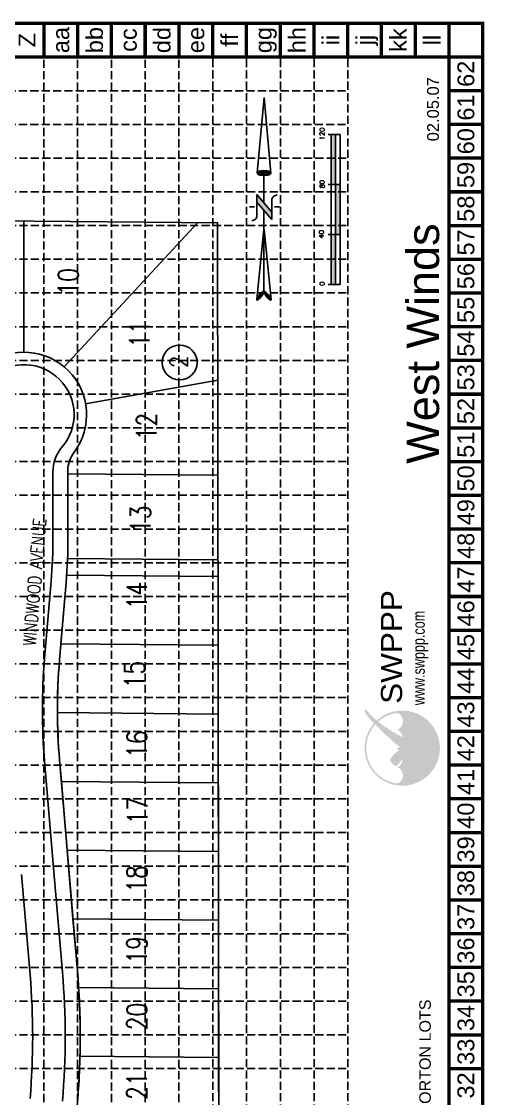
# Model space of a CAD drawing. Extents: x 4918 to 6001, y 3085 to 4816.
# Drawn here: x 5631 to 6001, y 3954 to 4816 of the extents above; entities that cross this region are included whole.
import ezdxf
from ezdxf.enums import TextEntityAlignment as Align

# ---------------------------------------------------------------- set-up
doc = ezdxf.new("R2010")
doc.units = 0
doc.header["$LTSCALE"] = 40
doc.header["$MEASUREMENT"] = 0
for name, pattern in [('HIDDEN', [0.35, 0.25, -0.1]), ('HIDDEN2', [0.175, 0.125, -0.05]), ('PROPERTY', [2.7375, 1.875, -0.1, 0.1875, -0.1, 0.1875, -0.1, 0.1875])]:
    doc.linetypes.add(name, pattern=pattern)
doc.layers.get('0').update_dxf_attribs({"linetype": 'CONTINUOUS'})
for name, color, linetype in [('area', 1, 'CONTINUOUS'), ('base', 5, 'CONTINUOUS'), ('curb-pr-fu', 12, 'CONTINUOUS'), ('grid', 2, 'CONTINUOUS'), ('LEGEND', 7, 'CONTINUOUS'), ('LOGO', 7, 'CONTINUOUS'), ('lots-num-pr-fu', 12, 'CONTINUOUS'), ('lots-pr-blk-num$', 1, 'CONTINUOUS'), ('lots-pr-blk-num-fu', 12, 'CONTINUOUS'), ('lots-pr-fu', 12, 'HIDDEN2'), ('NARROW', 7, 'CONTINUOUS'), ('propline', 5, 'PROPERTY'), ('rw-pr-ut-fu', 12, 'CONTINUOUS'), ('street-name-pr-fu', 12, 'CONTINUOUS'), ('sts-pr-ut-fu', 12, 'CONTINUOUS')]:
    doc.layers.add(name, color=color, linetype=linetype)
doc.styles.add('L120', font='simplex.shx', dxfattribs={"height": 4.8})
doc.styles.add("L200'", font='ARIAL.TTF', dxfattribs={"height": 0.001969})
doc.styles.add('LOGO1', font='Rockeb.TTF', dxfattribs={"height": 25})
doc.styles.add('S100', font='simplex.shx', dxfattribs={"width": 0.8, "height": 5})
doc.styles.add('S240', font='simplex.shx', dxfattribs={"width": 0.8, "height": 10})
doc.styles.get("Standard").update_dxf_attribs({"font": 'ARIAL.TTF'})

# ---------------------------------------------------------------- blocks, each defined once
blk = doc.blocks.new('North Arrow')
at = {"layer": 'NARROW'}
for p, q in [((32.43, 3.06), (32.43, 4.63)), ((0, 0), (22.36, 2)), ((0, 0), (22.33, -2.02)), ((28.77, -2.09), (34.02, 2.32)), ((36.18, 2.33), (30.46, 2.33)), ((36.16, 2.32), (31.04, -2.09)), ((39.1, 0.01), (59.96, 2.11)), ((31.2, -0.05), (21.66, -0.05)), ((21.66, -0.05), (21.66, -0.05)), ((28.77, -2.09), (34.95, -2.09)), ((32.43, -4.26), (32.43, -2.8)), ((57.45, -0.05), (33.41, -0.05)), ((59.83, -2.14), (39.04, -0.01)), ((57.69, -0.03), (57.77, -0.01)), ((57.77, -0.05), (57.69, -0.03))]:
    blk.add_line(p, q, dxfattribs=at)
blk.add_lwpolyline([(22.36, -2.03), (22.59, -1.93, 0.091577), (22.87, -1.44, 0.048306), (23.03, -0.75), (23.07, -0.01), (23.01, 0.82, 0.048306), (22.87, 1.42, 0.091577), (22.59, 1.91), (22.36, 2.01), (22.14, 1.91, 0.091577), (21.86, 1.42, 0.048306), (21.72, 0.82), (21.66, -0.01), (21.72, -0.83, 0.048306), (21.86, -1.44, 0.091577), (22.14, -1.93)], format="xyb", close=True, dxfattribs=at)
for points in [[(57.46, -0.03), (57.44, 0.08, -0.066818), (57.67, 0.47, -0.03073), (58.01, 0.84), (58.52, 1.29), (59.07, 1.7, -0.03073), (59.5, 1.95, -0.066818), (59.93, 2.1), (60.04, 2.06)], [(60.04, 2.06), (60.05, 1.95, -0.066818), (59.82, 1.56, -0.03073), (59.43, 1.14), (58.97, 0.74), (58.42, 0.33, -0.03073), (57.99, 0.08, -0.036692), (57.76, -0.02)], [(57.46, -0.04), (57.44, -0.15, 0.066818), (57.67, -0.54, 0.03073), (58.01, -0.9), (58.52, -1.36), (59.07, -1.77, 0.03073), (59.5, -2.02, 0.066818), (59.93, -2.17), (60.04, -2.13)], [(60.04, -2.13), (60.05, -2.01, 0.066818), (59.82, -1.63, 0.03073), (59.43, -1.2), (58.97, -0.8), (58.42, -0.4, 0.03073), (57.99, -0.15, 0.036692), (57.76, -0.05)]]:
    blk.add_lwpolyline(points, format="xyb", dxfattribs=at)
for centre, start, end in [((30.46, 3.86), 178.8769, 270), ((34.95, -3.62), 358.8769, 90)]:
    blk.add_arc(centre, 1.53, start, end, dxfattribs=at)
for points in [[(23.03, -0.76), (21.67, -0.05), (23.07, -0.05), (21.72, 0.82)], [(23.07, -0.05), (21.72, 0.82), (23.02, 0.75), (21.85, 1.42)], [(23.02, 0.75), (21.85, 1.42), (22.87, 1.44), (22.14, 1.91)], [(22.87, 1.44), (22.14, 1.91), (22.59, 1.91), (22.36, 2)], [(31.05, -2.09), (36.15, 2.36), (28.75, -2.06), (34.01, 2.36)], [(57.44, 0.08), (57.7, -0.01), (57.5, 0.21), (57.77, -0.01)], [(57.45, -0.04), (57.69, -0.02), (57.44, 0.08), (57.7, -0.01)], [(57.5, 0.21), (57.77, -0.01), (57.6, 0.39), (57.94, 0.06)], [(57.6, 0.39), (57.94, 0.06), (57.68, 0.5), (58.07, 0.13)], [(57.68, 0.5), (58.07, 0.13), (57.84, 0.66), (58.29, 0.26)], [(57.84, 0.66), (58.29, 0.26), (58.03, 0.86), (58.52, 0.41)], [(58.03, 0.86), (58.52, 0.41), (58.26, 1.07), (58.73, 0.57)], [(58.26, 1.07), (58.73, 0.57), (58.52, 1.3), (59.05, 0.81)], [(58.52, 1.3), (59.05, 0.81), (58.7, 1.42), (59.26, 0.99)], [(59.26, 1), (58.69, 1.42), (59.45, 1.15), (59, 1.65)], [(59.45, 1.15), (59, 1.65), (59.62, 1.34), (59.28, 1.82)], [(59.62, 1.34), (59.28, 1.82), (59.81, 1.55), (59.49, 1.95)], [(59.81, 1.55), (59.49, 1.95), (59.93, 1.73), (59.69, 2.04)], [(59.93, 1.73), (59.69, 2.04), (60.05, 1.94), (59.93, 2.1)], [(60.05, 1.94), (59.93, 2.1), (60.04, 2.06)], [(22.87, -1.44), (21.72, -0.87), (23.03, -0.76), (21.67, -0.05)], [(22.58, -1.93), (21.86, -1.45), (22.87, -1.44), (21.72, -0.87)], [(22.36, -2.01), (22.14, -1.93), (22.58, -1.93), (21.86, -1.45)], [(57.44, -0.14), (57.69, -0.02), (57.45, -0.04), (57.69, -0.02)], [(57.46, -0.19), (57.7, -0.03), (57.44, -0.14), (57.69, -0.02)], [(57.53, -0.33), (57.76, -0.05), (57.46, -0.19), (57.7, -0.03)], [(57.63, -0.48), (57.9, -0.1), (57.53, -0.33), (57.76, -0.05)], [(57.78, -0.66), (58.09, -0.2), (57.63, -0.48), (57.9, -0.1)], [(57.97, -0.87), (58.34, -0.35), (57.78, -0.66), (58.09, -0.2)], [(58.24, -1.11), (58.61, -0.54), (57.97, -0.87), (58.34, -0.35)], [(58.61, -1.43), (58.93, -0.77), (58.24, -1.11), (58.61, -0.54)], [(58.91, -1.64), (59.2, -1), (58.61, -1.43), (58.93, -0.77)], [(59.12, -1.79), (59.57, -1.36), (58.92, -1.65), (59.2, -1.01)], [(59.35, -1.93), (59.81, -1.62), (59.12, -1.79), (59.57, -1.36)], [(59.54, -1.32), (59.41, -1.18), (59.21, -1.01)], [(59.58, -2.05), (59.93, -1.79), (59.35, -1.93), (59.81, -1.62)], [(59.78, -2.13), (60.05, -2.01), (59.58, -2.05), (59.93, -1.79)], [(59.92, -2.17), (60.04, -2.13), (59.78, -2.13), (60.05, -2.01)]]:
    blk.add_solid(points, dxfattribs=at)
blk = doc.blocks.new('new logo')
at = {"layer": 'LOGO'}
h = blk.add_hatch(color=170, dxfattribs=at)
h.paths.add_polyline_path([(67.4, 44.1), (66.8, 44.7), (66.3, 45.2), (66, 45.8), (65.5, 46.4), (65.1, 47.2), (64.7, 47.9), (64.4, 48.5), (64.2, 49), (63.9, 49.6), (63.7, 50.1), (63.3, 51), (62.9, 52), (62.6, 52.8), (62.4, 53.3), (62.2, 53.7), (62.1, 54.2), (61.9, 54.7), (61.7, 55.2), (61.5, 55.7), (61.3, 56.3), (61, 56.8), (60.8, 57.4), (60.5, 57.9), (60.2, 58.5), (60, 59.1), (59.7, 59.6), (59.3, 60.2), (59, 60.8), (58.7, 61.3), (58.3, 61.9), (58, 62.4), (57.6, 62.9), (57.3, 63.4), (56.9, 63.9), (56.6, 64.3), (56.3, 64.7), (55.9, 65.1), (55.6, 65.5), (55.2, 65.9), (54.9, 66.2), (54, 66.2), (52.9, 66.3), (52, 66.5), (51.5, 66.6), (50.9, 66.8), (50.3, 67), (49.4, 67.4), (48.3, 67.9), (47.3, 68.6), (46.5, 69.3), (45.7, 70), (45, 70.8), (44.4, 71.5), (44, 72.2), (43.6, 72.7), (43.4, 72.9), (43.2, 73.2), (43.1, 73.4), (43, 73.5), (42.8, 73.7), (42.7, 73.7), (42.7, 73.8), (42.6, 73.8), (42.5, 73.7), (42.5, 73.6), (42.4, 73.5), (42.4, 73.4), (42.3, 73.2), (42.2, 72.8), (42, 72.1), (41.7, 71.5), (41.4, 70.9), (41, 70.3), (40.5, 69.8), (40, 69.2), (39.4, 68.7), (38.8, 68.2), (38.1, 67.7), (37.3, 67.3), (36.5, 66.9), (35.7, 66.6), (34.9, 66.3), (34, 66.1), (33, 66), (31.9, 65.9), (30.8, 65.9), (29.6, 65.9), (28.6, 66), (27.6, 66.1), (26.7, 66.4), (25.8, 66.7), (25, 67.1), (24.1, 67.6), (23.2, 68.2), (22.4, 68.9), (21.8, 69.5), (21.4, 69.9), (21, 70.4), (20.6, 70.9), (20.2, 71.5), (19.9, 72.1), (19.5, 72.9), (19.2, 73.8), (18.9, 74.8, -0.595729), (106.3, 106.8), (107, 107.5), (107.5, 108), (108.1, 108.6, 37.93689), (112.3, 104.5), (112.1, 104.2), (111.6, 103.7), (111.1, 103.1), (110.6, 102.5, -0.146449), (123.6, 75), (123.3, 74.5), (123.1, 74), (122.9, 73.5), (122.8, 73.1), (122.5, 72.4), (122.2, 71.7), (121.9, 71.1), (121.5, 70.5), (121.1, 70), (120.7, 69.5), (120.2, 69), (119.6, 68.6), (119, 68.1), (118.4, 67.7), (117.8, 67.4), (117.1, 67), (116.5, 66.7), (115.8, 66.5), (115, 66.3), (114.3, 66.1), (113.5, 66), (112.7, 65.9), (111.9, 65.8), (111.1, 65.8), (110.3, 65.8), (109.4, 65.9), (108.6, 66), (107.7, 66.2), (106.8, 66.4), (105.9, 66.7), (105.1, 67.1), (104.3, 67.5), (103.5, 68), (102.8, 68.6), (102.1, 69.3), (101.4, 70), (100.8, 70.7), (100.2, 71.4), (99.8, 72), (99.5, 72.5), (99.4, 72.8), (99.3, 73), (99.1, 73.2), (99, 73.4), (98.9, 73.5), (98.8, 73.6), (98.7, 73.6), (98.6, 73.6), (98.5, 73.5), (98.4, 73.4), (98.4, 73.3), (98.3, 73.2), (98.2, 73), (98.1, 72.8), (97.8, 72.4), (97.4, 71.8), (96.9, 71.1), (96.4, 70.5), (95.9, 70.1), (95.4, 69.6), (94.8, 69.1), (94.2, 68.6), (93.5, 68.2), (92.8, 67.7), (91.9, 67.3), (91, 66.9), (90.1, 66.6), (89.4, 66.4), (88.6, 66.2), (87.8, 66.1), (87.6, 65.6), (87.4, 65.1), (87.1, 64.4), (86.9, 63.8), (86.6, 63), (86.3, 62.2), (85.9, 61.3), (85.6, 60.4), (85.3, 59.5), (84.9, 58.6), (84.6, 57.7), (84.2, 56.7), (83.9, 55.8), (83.5, 54.9), (83.2, 54), (82.9, 53.2), (82.6, 52.4), (82.3, 51.6), (82.1, 51), (81.9, 50.3), (81.6, 49.8), (81.3, 48.9), (80.9, 48.1), (80.5, 47.3), (80.1, 46.6), (79.6, 45.9), (79.1, 45.4), (78.6, 44.8), (78.1, 44.3), (77.6, 43.9), (77, 43.5), (76.5, 43.1), (75.9, 42.8), (75.3, 42.6), (74.6, 42.3), (73.7, 42.1), (73, 41.9), (72.2, 41.9), (71.6, 42), (70.9, 42.2), (70.1, 42.5), (69.4, 42.8), (68.7, 43.1), (68, 43.5)])
h.paths.add_polyline_path([(71.8, 72), (70.7, 73.9), (70.1, 75.2), (69.7, 74.3), (68.7, 72.6), (67.9, 71.7), (67.9, 71.5), (68.1, 71.2), (68.3, 71), (68.4, 70.8), (68.5, 70.6), (68.7, 70.4), (68.8, 70.2), (68.9, 70.1), (69, 70), (69.1, 69.8), (69.3, 69.7), (69.4, 69.7), (69.5, 69.6), (69.6, 69.5), (69.7, 69.5), (69.8, 69.4), (69.9, 69.4), (70.1, 69.3), (70.2, 69.3), (70.3, 69.2), (70.4, 69.2), (70.5, 69.2), (70.6, 69.2), (70.8, 69.2), (70.9, 69.2), (71, 69.2), (71.1, 69.2), (71.2, 69.2), (71.3, 69.2), (71.4, 69.2), (71.5, 69.2), (71.6, 69.2), (71.7, 69.3), (71.8, 69.3), (71.9, 69.3), (72, 69.4), (72.1, 69.5), (72.2, 69.5), (72.3, 69.6), (72.5, 69.6), (72.6, 69.7), (72.7, 69.8), (72.8, 69.9), (72.9, 70), (73, 70.1), (73.1, 70.2), (73.2, 70.3), (73.3, 70.4), (72.5, 71.1)], flags=17)
blk.add_hatch(color=240, dxfattribs=at).paths.add_polyline_path([(117.7, 117.3), (118.9, 118.2), (119.8, 118.9), (120.6, 119.5), (121.3, 119.9), (121.9, 120.3), (122.4, 120.6), (122.8, 120.9), (123.1, 121.1), (123.4, 121.3), (123.7, 121.4), (124, 121.6), (124.2, 121.7), (124.4, 121.8), (124.6, 121.9), (124.8, 121.9), (125, 122), (125.2, 122.1), (125.4, 122.2), (125.6, 122.2), (125.8, 122.3), (125.9, 122.4), (126.1, 122.4), (126.3, 122.5), (126.4, 122.5), (126.6, 122.6), (126.7, 122.6), (126.8, 122.7), (126.9, 122.7), (127.1, 122.7), (127.2, 122.8), (127.3, 122.8), (127.4, 122.8), (127.5, 122.8), (127.6, 122.8), (127.7, 122.8), (127.8, 122.8), (127.9, 122.8), (128, 122.8), (128.1, 122.8), (128.1, 122.8), (128.2, 122.8), (128.3, 122.8), (128.4, 122.8), (128.4, 122.7), (128.5, 122.7), (128.5, 122.7), (128.6, 122.7), (128.6, 122.6), (128.7, 122.6), (128.7, 122.6), (128.7, 122.5), (128.7, 122.5), (128.8, 122.4), (128.8, 122.4), (128.8, 122.3), (128.8, 122.3), (128.8, 122.2), (128.8, 122.1), (128.8, 122.1), (128.8, 122), (128.8, 121.9), (128.8, 121.8), (128.8, 121.8), (128.8, 121.7), (128.8, 121.6), (128.7, 121.5), (128.7, 121.4), (128.7, 121.3), (128.6, 121.3), (128.6, 121.2), (128.5, 121.1), (128.4, 121), (128.4, 120.8), (128.3, 120.7), (128.2, 120.6), (128.1, 120.4), (128, 120.3), (127.8, 120.1), (127.7, 120), (127.6, 119.8), (127.4, 119.6), (127.3, 119.4), (127.1, 119.2), (126.8, 119), (126.6, 118.8), (126.3, 118.5), (125.9, 118.2), (125.5, 117.9), (125.1, 117.5), (124.6, 117), (124, 116.6), (123.5, 116.1), (122.9, 115.6), (122.3, 115.1), (121.7, 114.5), (121.1, 114), (120.6, 113.5), (120, 113), (119.5, 112.5), (119, 112), (118.5, 111.5), (118, 111), (117.5, 110.5), (117, 109.9), (116.5, 109.4), (116, 108.8), (115.5, 108.3), (115, 107.7), (114.5, 107.1), (114, 106.6), (113.5, 106), (113, 105.4), (112.5, 104.8), (112.1, 104.2), (111.6, 103.7), (111.1, 103.1), (110.6, 102.4), (110.1, 101.8), (109.6, 101.1), (109, 100.4), (108.5, 99.7), (107.9, 98.9), (107.3, 98.1), (106.7, 97.3), (106, 96.4), (105.4, 95.6), (104.8, 94.7), (104.2, 93.9), (103.6, 93.1), (103.1, 92.3), (102.5, 91.5), (102, 90.6), (101.4, 89.8), (100.9, 89), (100.3, 88.2), (99.8, 87.3), (99.2, 86.5), (98.6, 85.6), (98.1, 84.7), (97.5, 83.8), (96.9, 82.9), (96.4, 82), (95.9, 81.1), (95.4, 80.3), (94.9, 79.5), (94.5, 78.7), (94, 78), (93.6, 77.2), (93.2, 76.5), (92.8, 75.8), (92.4, 75), (92, 74.3), (91.6, 73.5), (91.2, 72.8), (90.8, 72), (90.4, 71.3), (90, 70.6), (89.6, 69.9), (89.3, 69.3), (89, 68.7), (88.8, 68.2), (88.5, 67.7), (88.3, 67.3), (88.1, 66.9), (88, 66.5), (87.8, 66.1), (87.6, 65.6), (87.4, 65.1), (87.1, 64.4), (86.9, 63.8), (86.6, 63), (86.3, 62.2), (85.9, 61.3), (85.6, 60.4), (85.3, 59.5), (84.9, 58.6), (84.6, 57.7), (84.2, 56.7), (83.9, 55.8), (83.5, 54.9), (83.2, 54), (82.9, 53.2), (82.6, 52.4), (82.3, 51.6), (82.1, 51), (81.9, 50.3), (81.6, 49.8), (81.4, 49.2), (81.2, 48.7), (81, 48.3), (80.8, 47.9), (80.6, 47.5), (80.4, 47.1), (80.2, 46.7), (80, 46.4), (79.7, 46.1), (79.5, 45.8), (79.2, 45.5), (79, 45.2), (78.7, 44.9), (78.5, 44.7), (78.2, 44.4), (78, 44.2), (77.7, 44), (77.4, 43.8), (77.2, 43.6), (76.9, 43.4), (76.6, 43.2), (76.3, 43), (76, 42.9), (75.7, 42.7), (75.5, 42.6), (75.2, 42.5), (74.9, 42.4), (74.6, 42.3), (74.3, 42.2), (74, 42.1), (73.8, 42.1), (73.5, 42), (73.2, 42), (73, 41.9), (72.7, 41.9), (72.5, 41.9), (72.2, 41.9), (72, 42), (71.8, 42), (71.5, 42.1), (71.3, 42.1), (71.1, 42.2), (70.8, 42.2), (70.6, 42.3), (70.4, 42.4), (70.1, 42.5), (69.9, 42.6), (69.6, 42.7), (69.4, 42.8), (69.2, 42.9), (68.9, 43), (68.7, 43.1), (68.5, 43.2), (68.2, 43.4), (68, 43.6), (67.8, 43.7), (67.6, 43.9), (67.4, 44.1), (67.2, 44.3), (67, 44.5), (66.8, 44.7), (66.6, 44.9), (66.5, 45.1), (66.3, 45.4), (66.1, 45.6), (65.9, 45.9), (65.7, 46.2), (65.4, 46.6), (65.2, 47), (65, 47.4), (64.7, 47.9), (64.4, 48.5), (64.2, 49), (63.9, 49.6), (63.7, 50.1), (63.4, 50.7), (63.2, 51.3), (63, 51.8), (62.8, 52.3), (62.6, 52.8), (62.4, 53.3), (62.2, 53.7), (62.1, 54.2), (61.9, 54.7), (61.7, 55.2), (61.5, 55.7), (61.3, 56.3), (61, 56.8), (60.8, 57.4), (60.5, 57.9), (60.2, 58.5), (60, 59.1), (59.7, 59.6), (59.3, 60.2), (59, 60.8), (58.7, 61.3), (58.3, 61.9), (58, 62.4), (57.6, 62.9), (57.3, 63.4), (56.9, 63.9), (56.6, 64.3), (56.3, 64.7), (55.9, 65.1), (55.6, 65.5), (55.2, 65.9), (54.9, 66.3), (54.5, 66.6), (54.1, 67), (53.7, 67.4), (53.3, 67.8), (52.8, 68.1), (52.4, 68.5), (51.9, 68.9), (51.4, 69.3), (50.9, 69.7), (50.5, 70), (50, 70.4), (49.5, 70.8), (49.1, 71.1), (48.7, 71.5), (48.2, 71.8), (47.8, 72.1), (47.5, 72.4), (47.1, 72.7), (46.8, 72.9), (46.6, 73.1), (46.3, 73.3), (46.1, 73.5), (45.9, 73.6), (45.7, 73.8), (45.6, 73.9), (45.5, 74), (45.3, 74.2), (45.2, 74.3), (45.1, 74.4), (45, 74.6), (45, 74.7), (44.9, 74.8), (44.8, 75), (44.8, 75.1), (44.8, 75.2), (44.7, 75.4), (44.7, 75.5), (44.7, 75.7), (44.7, 75.8), (44.7, 76), (44.7, 76.1), (44.7, 76.3), (44.8, 76.4), (44.8, 76.6), (44.9, 76.7), (44.9, 76.9), (45, 77.1), (45.1, 77.2), (45.2, 77.4), (45.3, 77.6), (45.4, 77.8), (45.6, 78), (45.7, 78.2), (45.9, 78.5), (46.1, 78.7), (46.3, 79), (46.6, 79.3), (46.8, 79.5), (47.1, 79.8), (47.3, 80.1), (47.6, 80.4), (47.9, 80.7), (48.2, 81), (48.5, 81.3), (48.8, 81.6), (49.2, 81.9), (49.5, 82.2), (49.8, 82.5), (50.1, 82.7), (50.4, 83), (50.7, 83.2), (51, 83.4), (51.2, 83.6), (51.5, 83.8), (51.7, 83.9), (51.9, 84.1), (52.1, 84.2), (52.2, 84.3), (52.4, 84.4), (52.5, 84.5), (52.7, 84.5), (52.8, 84.6), (53, 84.6), (53.1, 84.6), (53.2, 84.7), (53.3, 84.7), (53.5, 84.7), (53.6, 84.7), (53.7, 84.7), (53.8, 84.7), (54, 84.7), (54.1, 84.6), (54.2, 84.6), (54.3, 84.5), (54.5, 84.5), (54.6, 84.4), (54.7, 84.4), (54.9, 84.3), (55, 84.2), (55.2, 84.1), (55.3, 84.1), (55.5, 84), (55.7, 83.9), (55.9, 83.7), (56.1, 83.6), (56.4, 83.4), (56.7, 83.2), (57, 83), (57.3, 82.8), (57.7, 82.5), (58, 82.3), (58.4, 82), (58.8, 81.7), (59.2, 81.4), (59.6, 81.1), (60, 80.8), (60.4, 80.5), (60.8, 80.2), (61.2, 79.9), (61.5, 79.6), (61.9, 79.3), (62.3, 78.9), (62.6, 78.6), (63, 78.3), (63.3, 77.9), (63.7, 77.5), (64, 77.2), (64.3, 76.8), (64.6, 76.4), (64.9, 76), (65.2, 75.6), (65.5, 75.2), (65.8, 74.8), (66.1, 74.4), (66.4, 74), (66.7, 73.6), (66.9, 73.2), (67.2, 72.8), (67.4, 72.5), (67.6, 72.1), (67.8, 71.8), (67.9, 71.5), (68.1, 71.2), (68.3, 71), (68.4, 70.8), (68.5, 70.6), (68.7, 70.4), (68.8, 70.2), (68.9, 70.1), (69, 70), (69.1, 69.8), (69.3, 69.7), (69.4, 69.7), (69.5, 69.6), (69.6, 69.5), (69.7, 69.5), (69.8, 69.4), (69.9, 69.4), (70.1, 69.3), (70.2, 69.3), (70.3, 69.2), (70.4, 69.2), (70.5, 69.2), (70.6, 69.2), (70.8, 69.2), (70.9, 69.2), (71, 69.2), (71.1, 69.2), (71.2, 69.2), (71.3, 69.2), (71.4, 69.2), (71.5, 69.2), (71.6, 69.2), (71.7, 69.3), (71.8, 69.3), (71.9, 69.3), (72, 69.4), (72.1, 69.5), (72.2, 69.5), (72.3, 69.6), (72.5, 69.6), (72.6, 69.7), (72.7, 69.8), (72.8, 69.9), (72.9, 70), (73, 70.1), (73.1, 70.2), (73.2, 70.3), (73.3, 70.5), (73.5, 70.6), (73.6, 70.8), (73.7, 70.9), (73.9, 71.1), (74, 71.3), (74.2, 71.5), (74.3, 71.8), (74.5, 72), (74.7, 72.3), (74.9, 72.6), (75.1, 72.8), (75.3, 73.1), (75.6, 73.5), (75.8, 73.8), (76.1, 74.1), (76.4, 74.5), (76.7, 74.9), (77, 75.3), (77.3, 75.7), (77.7, 76.1), (78, 76.5), (78.4, 77), (78.8, 77.4), (79.2, 77.9), (79.6, 78.4), (80, 78.9), (80.5, 79.5), (81, 80), (81.5, 80.6), (82, 81.1), (82.5, 81.7), (83, 82.3), (83.6, 82.9), (84.1, 83.5), (84.7, 84.1), (85.2, 84.7), (85.7, 85.3), (86.2, 85.8), (86.7, 86.4), (87.2, 86.9), (87.7, 87.4), (88.1, 87.9), (88.6, 88.5), (89.1, 89), (89.5, 89.5), (90, 90.1), (90.5, 90.6), (91, 91.2), (91.5, 91.7), (92.1, 92.3), (92.6, 92.9), (93.2, 93.5), (93.8, 94.1), (94.4, 94.8), (95, 95.4), (95.6, 96), (96.3, 96.7), (96.9, 97.3), (97.6, 98), (98.2, 98.6), (98.8, 99.2), (99.4, 99.8), (100, 100.3), (100.5, 100.9), (101.1, 101.4), (101.6, 102), (102.1, 102.5), (102.7, 103.1), (103.2, 103.6), (103.7, 104.1), (104.2, 104.7), (104.8, 105.2), (105.3, 105.8), (105.9, 106.3), (106.4, 106.9), (107, 107.5), (107.5, 108), (108.1, 108.6), (108.7, 109.2), (109.3, 109.8), (109.9, 110.3), (110.4, 110.9), (111, 111.5), (111.6, 112), (112.2, 112.6), (112.8, 113.1), (113.4, 113.6), (114, 114.2), (114.6, 114.7), (115.3, 115.3), (116, 115.9), (116.8, 116.6)])
at = {"layer": 'LOGO', "style": 'LOGO1'}
for s, height, width, p in [('SWPPP', 31.32, 1.115, (137, 67)), ('www.swppp.com', 18.112, 0.77, (135, 33.4))]:
    blk.add_text(s, height=height, dxfattribs=dict(at, width=width)).set_placement(p)
blk = doc.blocks.new('scale')
h = blk.add_hatch(color=7)
h.paths.add_polyline_path([(1.56, -6.67), (1.56, -3.07), (-38.44, -3.07), (-38.44, -6.67)])
h.paths.add_polyline_path([(1.56, -6.67), (1.56, -10.28), (41.56, -10.28), (41.56, -6.67)])
h.paths.add_polyline_path([(41.56, -3.07), (41.56, -6.67), (81.56, -6.67), (81.56, -3.07)])
at = {"color": 7}
for p, q in [((-38.44, -3.07), (-38.44, -0.67)), ((-38.44, -3.07), (1.56, -3.07)), ((-38.44, -3.07), (-38.44, -10.28)), ((-38.44, -6.67), (81.56, -6.67)), ((1.56, -3.07), (1.56, -0.67)), ((1.56, -3.07), (81.56, -3.07)), ((1.56, -3.07), (1.56, -10.28)), ((41.56, -3.07), (41.56, -0.67)), ((41.56, -3.07), (41.56, -10.28)), ((81.56, -3.07), (81.56, -0.67)), ((81.56, -3.07), (81.56, -10.28)), ((-38.44, -10.28), (1.56, -10.28)), ((1.56, -10.28), (81.56, -10.28))]:
    blk.add_line(p, q, dxfattribs=at)
at = {"color": 7, "style": 'L120'}
for s, p in [('0', (-39.5, 2.19)), ('40', (-1.58, 2.78)), ('80', (38.45, 2.19)), ('120', (77.17, 2.19))]:
    blk.add_text(s, height=3.84, dxfattribs=at).set_placement(p)

msp = doc.modelspace()

# ---------------------------------------------------------------- linework, layer by layer
at = {"layer": 'area', "color": 253, "flags": 128}
for points in [[(5788.04, 4371.44), (5666.93, 4372.51, -0.003358), (5666.49, 4366.82), (5662.32, 4317.55), (5788.1, 4316.44)], [(5788.1, 4316.44), (5662.32, 4317.55), (5661.25, 4304.86, 0.022288), (5659.56, 4262.57), (5788.16, 4261.44)], [(5788.16, 4261.44), (5659.56, 4262.57, 0.019943), (5661.25, 4224.73), (5662.7, 4207.54), (5788.23, 4206.43)], [(5788.35, 4096.43), (5672.02, 4097.45), (5675.54, 4055.87, -0.005399), (5676.53, 4042.41), (5788.41, 4041.42)], [(5788.41, 4041.42), (5676.53, 4042.41, -0.022019), (5677.57, 3987.4), (5788.47, 3986.42)], [(5788.47, 3986.42), (5677.57, 3987.4, -0.01482), (5675.54, 3950.41), (5674.02, 3932.43), (5788.54, 3931.42)]]:
    msp.add_lwpolyline(points, format="xyb", close=True, dxfattribs=at)
for points in [[(5788.23, 4206.43), (5662.7, 4207.54), (5667.36, 4152.5), (5788.29, 4151.43)], [(5788.29, 4151.43), (5667.36, 4152.5), (5668.75, 4136.07), (5672.02, 4097.45), (5788.35, 4096.43)]]:
    msp.add_lwpolyline(points, close=True, dxfattribs=at)
at = {"layer": 'base', "color": 7}
msp.add_line((4946.73, 4787.55), (5972.73, 4787.55), dxfattribs=at)
at = {"layer": 'base', "color": 7, "const_width": 2.7}
for points in [[(5999.73, 3086.55), (5999.73, 4814.55), (4919.73, 4814.55), (4919.73, 3086.55)], [(5972.73, 3113.55), (5972.73, 4787.55), (4946.73, 4787.55), (4946.73, 3113.55)]]:
    msp.add_lwpolyline(points, close=True, dxfattribs=at)
for points in [[(5648.73, 4814.55), (5648.73, 4787.55)], [(5675.73, 4814.55), (5675.73, 4787.55)], [(5702.73, 4814.55), (5702.73, 4787.55)], [(5729.73, 4814.55), (5729.73, 4787.55)], [(5756.73, 4814.55), (5756.73, 4787.55)], [(5783.73, 4814.55), (5783.73, 4787.55)], [(5810.73, 4814.55), (5810.73, 4787.55)], [(5837.73, 4814.55), (5837.73, 4787.55)], [(5864.73, 4814.55), (5864.73, 4787.55)], [(5891.73, 4814.55), (5891.73, 4787.55)], [(5918.73, 4814.55), (5918.73, 4787.55)], [(5945.73, 4814.55), (5945.73, 4787.55)], [(5972.73, 4814.55), (5972.73, 4787.55)], [(5999.73, 4787.55), (5972.73, 4787.55)], [(5999.73, 4760.55), (5972.73, 4760.55)], [(5999.73, 4733.55), (5972.73, 4733.55)], [(5999.73, 4706.55), (5972.73, 4706.55)], [(5999.73, 4679.55), (5972.73, 4679.55)], [(5999.73, 4652.55), (5972.73, 4652.55)], [(5999.73, 4625.55), (5972.73, 4625.55)], [(5999.73, 4598.55), (5972.73, 4598.55)], [(5999.73, 4571.55), (5972.73, 4571.55)], [(5999.73, 4544.55), (5972.73, 4544.55)], [(5999.73, 4517.55), (5972.73, 4517.55)], [(5999.73, 4490.55), (5972.73, 4490.55)], [(5999.73, 4463.55), (5972.73, 4463.55)], [(5999.73, 4436.55), (5972.73, 4436.55)], [(5999.73, 4409.55), (5972.73, 4409.55)], [(5999.73, 4382.55), (5972.73, 4382.55)], [(5999.73, 4355.55), (5972.73, 4355.55)], [(5999.73, 4328.55), (5972.73, 4328.55)], [(5999.73, 4301.55), (5972.73, 4301.55)], [(5999.73, 4274.55), (5972.73, 4274.55)], [(5999.73, 4247.55), (5972.73, 4247.55)], [(5999.73, 4220.55), (5972.73, 4220.55)], [(5999.73, 4193.55), (5972.73, 4193.55)], [(5999.73, 4166.55), (5972.73, 4166.55)], [(5999.73, 4139.55), (5972.73, 4139.55)], [(5999.73, 4112.55), (5972.73, 4112.55)], [(5999.73, 4085.55), (5972.73, 4085.55)], [(5999.73, 4058.55), (5972.73, 4058.55)], [(5999.73, 4031.55), (5972.73, 4031.55)], [(5999.73, 4004.55), (5972.73, 4004.55)], [(5999.73, 3977.55), (5972.73, 3977.55)]]:
    msp.add_lwpolyline(points, dxfattribs=at)
at = {"layer": 'curb-pr-fu', "color": 253}
for p, q in [((5655.95, 4455.42), (5656, 4403.13)), ((5654.53, 4367.83), (5649.29, 4305.88)), ((5656.79, 4135.06), (5649.29, 4223.72)), ((5630.89, 4132.87), (5637.68, 4052.65)), ((5656.79, 4135.06), (5663.58, 4054.84))]:
    msp.add_line(p, q, dxfattribs=at)
for centre, radius, start, end in [((5632.89, 4501.12), 40, 319.27741, 130.2812), ((5685.95, 4455.46), 30, 139.27741, 180.06444), ((5243, 4402.67), 413, 355.1614, 0.06444), ((6134.55, 4264.8), 487, 175.1614, 184.8386), ((5052.77, 4003.13), 613, 355.1614, 4.8386), ((5052.77, 4003.13), 587, 355.1614, 4.8386)]:
    msp.add_arc(centre, radius, start, end, dxfattribs=at)
at = {"layer": 'grid', "color": 253, "linetype": 'HIDDEN', "ltscale": 0.65}
for p, q in [((5648.73, 3113.55), (5648.73, 4787.55)), ((5675.73, 3113.55), (5675.73, 4787.55)), ((5702.73, 3113.55), (5702.73, 4787.55)), ((5729.73, 3113.55), (5729.73, 4787.55)), ((5756.73, 3113.55), (5756.73, 4787.55)), ((5783.85, 3114.16), (5783.85, 4788.16)), ((5810.85, 3114.16), (5810.85, 4788.16)), ((5837.85, 3114.16), (5837.85, 4788.16)), ((5864.85, 3114.16), (5864.85, 4788.16)), ((5891.85, 3114.16), (5891.85, 4788.16)), ((4946.29, 4760.51), (5891.85, 4760.51)), ((4946.29, 4733.51), (5891.85, 4733.51)), ((4946.73, 4706.55), (5891.85, 4706.55)), ((4946.73, 4679.55), (5891.85, 4679.55)), ((4946.73, 4652.55), (5891.85, 4652.55)), ((4946.73, 4625.55), (5891.85, 4625.55)), ((4946.73, 4598.55), (5891.85, 4598.55)), ((4946.73, 4571.55), (5891.85, 4571.55)), ((4946.73, 4544.55), (5891.85, 4544.55)), ((4946.73, 4517.55), (5891.85, 4517.55)), ((4946.73, 4490.55), (5891.85, 4490.55)), ((4946.73, 4463.55), (5891.85, 4463.55)), ((4946.73, 4436.55), (5891.85, 4436.55)), ((4946.73, 4409.55), (5891.85, 4409.55)), ((4946.73, 4382.55), (5891.85, 4382.55)), ((4946.73, 4355.55), (5891.85, 4355.55)), ((4946.73, 4328.55), (5891.85, 4328.55)), ((4946.73, 4301.55), (5891.85, 4301.55)), ((4946.73, 4274.55), (5891.85, 4274.55)), ((4946.73, 4247.55), (5891.85, 4247.55)), ((4946.73, 4220.55), (5891.85, 4220.55)), ((4946.73, 4193.55), (5891.85, 4193.55)), ((4946.73, 4166.55), (5891.85, 4166.55)), ((4946.73, 4139.55), (5891.85, 4139.55)), ((4946.73, 4112.55), (5891.85, 4112.55)), ((4946.73, 4085.55), (5891.85, 4085.55)), ((4946.73, 4058.55), (5891.85, 4058.55)), ((4946.73, 4031.55), (5891.85, 4031.55)), ((4946.73, 4004.55), (5891.85, 4004.55)), ((4946.73, 3977.55), (5891.85, 3977.55))]:
    msp.add_line(p, q, dxfattribs=at)
at = {"layer": 'lots-pr-blk-num-fu', "color": 253}
msp.add_circle((5757.28, 4542.9), 14, dxfattribs=at)
at = {"layer": 'lots-pr-fu', "color": 253, "linetype": 'Continuous'}
for p, q in [((5632.72, 4656.13), (5632.6, 4551.12)), ((5664.88, 4539.56), (5771.97, 4654.9)), ((5682.12, 4509.92), (5787.86, 4528.8)), ((5682.12, 4509.92), (5787.86, 4528.8)), ((5667.95, 4453.85), (5787.85, 4452.79)), ((5667.35, 4385.85), (5787.25, 4384.79)), ((5662.32, 4317.55), (5788.1, 4316.44)), ((5659.56, 4262.57), (5788.16, 4261.44)), ((5662.7, 4207.54), (5788.23, 4206.43)), ((5667.36, 4152.5), (5788.29, 4151.43)), ((5672.02, 4097.45), (5788.35, 4096.43)), ((5676.65, 4042.41), (5788.41, 4041.42)), ((5677.57, 3987.4), (5788.47, 3986.42))]:
    msp.add_line(p, q, dxfattribs=at)
at = {"layer": 'propline', "color": 253, "linetype": 'Continuous'}
msp.add_line((5789.25, 3292.3), (5787.72, 4654.76), dxfattribs=at)
at = {"layer": 'rw-pr-ut-fu', "color": 253}
for p, q in [((5667.94, 4456.16), (5668, 4403.15)), ((5666.49, 4366.82), (5661.25, 4304.86)), ((5661.25, 4224.73), (5675.54, 4055.83))]:
    msp.add_line(p, q, dxfattribs=at)
for centre, radius, start, end in [((5632.89, 4501.12), 50, 323.19455, 126.36406), ((5692.94, 4456.19), 25, 143.19455, 180.06444), ((5243, 4402.67), 425, 355.1614, 0.06444), ((6134.55, 4264.8), 475, 175.1614, 184.8386), ((5052.77, 4003.13), 625, 355.1614, 4.8386)]:
    msp.add_arc(centre, radius, start, end, dxfattribs=at)
at = {"layer": 'sts-pr-ut-fu', "color": 253}
msp.add_line((5457.73, 4657.61), (5787.73, 4654.64), dxfattribs=at)

# ---------------------------------------------------------------- block references
at = {"xscale": 0.5400000000036016, "yscale": 0.5400000000036016, "zscale": 0.5400000000038006, "rotation": 90}
msp.add_blockref('new logo', (5971.41, 4195.59), dxfattribs=at)
at = {"layer": 'base', "xscale": 2.700000000018917, "yscale": 2.700000000018917, "zscale": 2.700000000019003, "rotation": 270}
msp.add_blockref('North Arrow', (5824.8, 4754.99), dxfattribs=at)
at = {"layer": 'lots-pr-blk-num$', "color": 7, "rotation": 90}
msp.add_blockref('scale', (5875.4, 4643.91), dxfattribs=at)

# ---------------------------------------------------------------- texts
at = {"insert": (5938.97, 4461.82), "char_height": 0.864, "width": 556.164, "attachment_point": 1, "rotation": 90}
msp.add_mtext('{\\H29.9x;West Winds}', dxfattribs=at)
at = {"layer": 'base', "color": 7}
for s, p in [('Z', (5635.23, 4801.05)), ('aa', (5662.23, 4801.05)), ('bb', (5689.23, 4801.05)), ('cc', (5716.23, 4801.05)), ('dd', (5743.23, 4801.05)), ('ee', (5770.23, 4801.05)), ('ff', (5797.23, 4801.05)), ('gg', (5824.23, 4801.05)), ('hh', (5851.23, 4801.05)), ('ii', (5878.23, 4801.05)), ('jj', (5905.23, 4801.05)), ('kk', (5932.23, 4801.05)), ('ll', (5959.23, 4801.05)), ('62', (5986.23, 4774.05)), ('61', (5986.23, 4747.05)), ('60', (5986.23, 4720.05)), ('59', (5986.23, 4693.05)), ('58', (5986.23, 4666.05)), ('57', (5986.23, 4639.05)), ('56', (5986.23, 4612.05)), ('55', (5986.23, 4585.05)), ('54', (5986.23, 4558.05)), ('53', (5986.23, 4531.05)), ('52', (5986.23, 4504.05)), ('51', (5986.23, 4477.05)), ('50', (5986.23, 4450.05)), ('49', (5986.23, 4423.05)), ('48', (5986.23, 4396.05)), ('47', (5986.23, 4369.05)), ('46', (5986.23, 4342.05)), ('45', (5986.23, 4315.05)), ('44', (5986.23, 4288.05)), ('43', (5986.23, 4261.05)), ('42', (5986.23, 4234.05)), ('41', (5986.23, 4207.05)), ('40', (5986.23, 4180.05)), ('39', (5986.23, 4153.05)), ('38', (5986.23, 4126.05)), ('37', (5986.23, 4099.05)), ('36', (5986.23, 4072.05)), ('35', (5986.23, 4045.05)), ('34', (5986.23, 4018.05)), ('33', (5986.23, 3991.05)), ('32', (5986.23, 3964.05))]:
    msp.add_text(s, height=13.5, rotation=90, dxfattribs=at).set_placement(p, align=Align.MIDDLE_CENTER)
msp.add_text('02.05.07', height=9.45, rotation=90, dxfattribs=at).set_placement((5964.68, 4745.71), align=Align.CENTER)
at = {"layer": 'LEGEND', "style": "L200'"}
msp.add_text('D R HORTON LOTS', height=9.2068, rotation=90, dxfattribs=at).set_placement((5958.2, 3914.25))
at = {"layer": 'lots-num-pr-fu', "color": 253, "style": 'S100', "width": 0.8}
for s, p in [('10', (5676.29, 4596.53)), ('10', (5676.29, 4596.53)), ('11', (5733.29, 4554.71)), ('11', (5733.29, 4554.71)), ('12', (5738.8, 4480.58)), ('13', (5734.07, 4406.43)), ('14', (5731.18, 4345.24)), ('15', (5729.32, 4282.05)), ('16', (5731.18, 4226.26)), ('17', (5731.64, 4173.1)), ('18', (5731.18, 4118.38)), ('19', (5731.18, 4061.6)), ('20', (5731.18, 4008.21)), ('21', (5731.18, 3952.54))]:
    msp.add_text(s, height=16, rotation=90, dxfattribs=at).set_placement(p)
at = {"layer": 'lots-pr-blk-num-fu', "color": 253, "style": 'S100', "width": 0.8}
msp.add_text('2', height=14, rotation=90, dxfattribs=at).set_placement((5763.53, 4538.64, 1338.35))
at = {"layer": 'street-name-pr-fu', "color": 253, "style": 'S240', "width": 0.8}
msp.add_text('WINDWOOD AVENUE', height=10, rotation=85.14673, dxfattribs=at).set_placement((5641.98, 4315.88))

doc.saveas('drawing.dxf')
